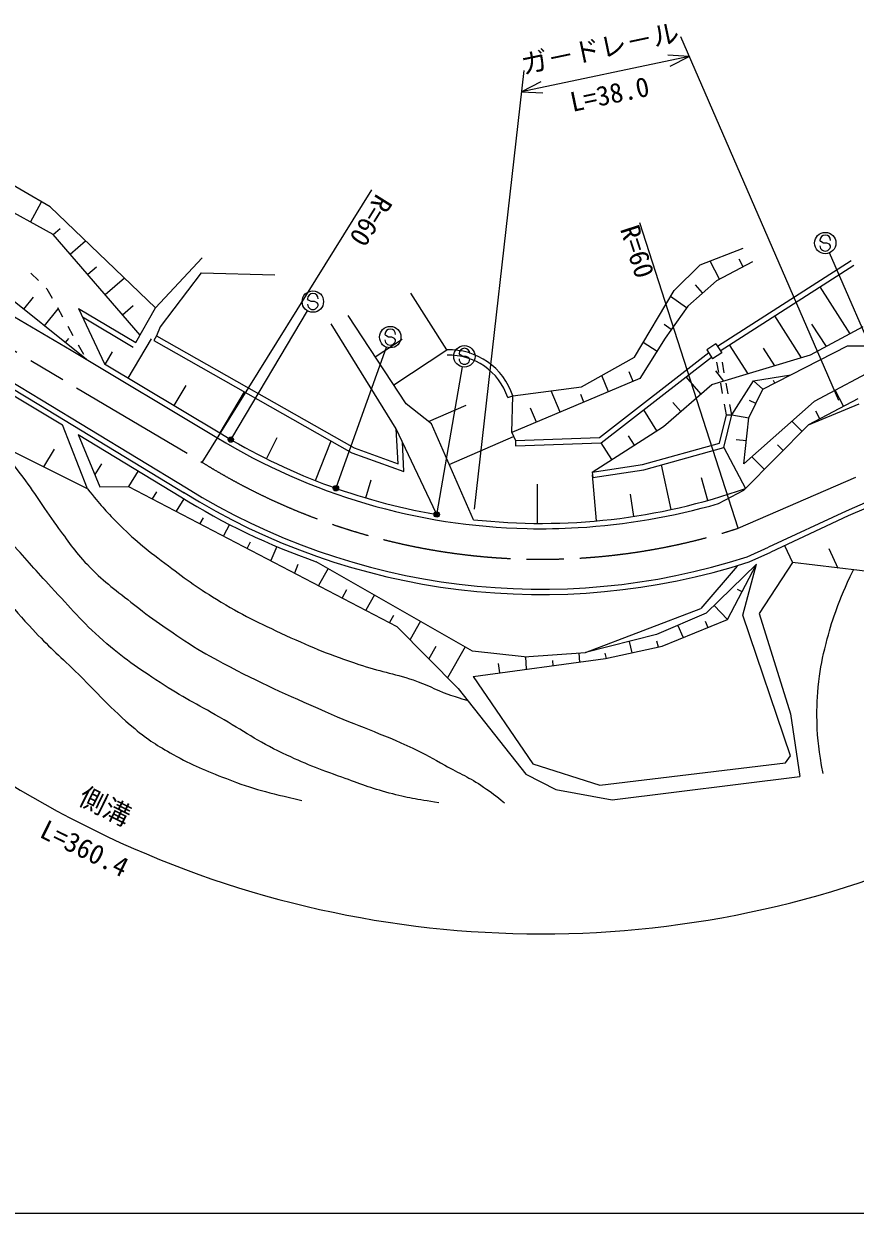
# Model space of a CAD drawing. Units: millimetres, scale not verified. Extents: x 40000 to 680000, y 20000 to 380000.
# Drawn here: x 271308 to 349026, y 205000 to 316128 of the extents above; entities that cross this region are included whole.
import ezdxf
from ezdxf.enums import TextEntityAlignment as Align

# ---------------------------------------------------------------- set-up
doc = ezdxf.new("R2010")
doc.units = ezdxf.units.MM
doc.header["$LTSCALE"] = 1000
doc.header["$PDMODE"] = 32
doc.header["$PDSIZE"] = 500
doc.linetypes.add('CHAIN', pattern=[18.5, 12, -1.5, 3.5, -1.5])
for name, color, linetype, lineweight in [('M-BGD', 7, 'Continuous', 25), ('M-BMK', 2, 'CHAIN', 13), ('M-STR-HTXT', 7, 'Continuous', 13), ('M-STR-STRC', 7, 'Continuous', 25), ('M-TTL-BAND', 7, 'Continuous', 25)]:
    doc.layers.add(name, color=color, linetype=linetype, lineweight=lineweight)
doc.styles.add('@ＭＳ ゴシック', font='')
doc.styles.add('ＭＳ ゴシック', font='')
doc.styles.get('@ＭＳ ゴシック').set_extended_font_data('@MS Gothic')
doc.styles.get('ＭＳ ゴシック').set_extended_font_data('MS Gothic')

msp = doc.modelspace()

# ---------------------------------------------------------------- linework, layer by layer
at = {"layer": 'M-BGD'}
for p, q in [((274068, 296447), (258592, 304905)), ((273787, 299013), (268630, 302021)), ((287985, 275154), (303832, 300627)), ((271948, 297606), (272976, 299486)), ((283631, 289599), (273787, 299013)), ((277165, 284778), (259513, 298893)), ((274068, 296447), (274699, 296992)), ((338086, 268993), (328883, 297546)), ((282182, 287049), (274068, 296447)), ((275647, 294618), (277084, 295859)), ((334538, 293610), (338556, 295158)), ((261021, 294270), (275722, 285642)), ((277280, 292726), (278090, 293425)), ((283631, 289599), (287967, 294247)), ((332110, 291223), (334538, 293610)), ((336353, 292266), (335453, 293962)), ((339435, 293903), (336045, 292102)), ((336140, 286009), (348643, 294002)), ((336409, 285587), (348912, 293581)), ((338546, 293430), (338166, 294146)), ((271968, 292822), (272691, 292131)), ((278914, 290834), (280714, 292388)), ((287899, 292870), (284044, 287805)), ((287899, 292870), (294761, 292685)), ((273413, 291440), (273478, 291378)), ((273478, 291378), (273963, 290504)), ((328384, 284986), (332110, 291223)), ((336045, 292102), (333365, 289758)), ((334759, 290978), (334089, 291744)), ((345716, 291537), (348513, 287161)), ((271308, 289462), (272201, 290579)), ((310851, 285663), (307484, 290953)), ((333256, 289600), (331760, 290639)), ((258188, 289312), (272708, 280570)), ((258443, 289742), (272966, 280998)), ((273260, 287901), (274528, 289487)), ((274449, 289629), (274934, 288755)), ((276421, 289540), (278842, 284357)), ((276421, 289540), (281785, 286350)), ((280548, 288941), (281539, 289797)), ((281785, 286350), (283631, 289599)), ((333365, 289758), (331272, 286744)), ((257934, 288882), (274912, 278659)), ((275420, 287881), (275905, 287007)), ((276797, 288735), (281529, 285921)), ((306126, 278281), (300038, 288087)), ((307061, 280610), (301616, 288885)), ((331833, 287552), (331156, 288022)), ((341485, 288832), (343981, 284927)), ((344848, 285187), (349761, 287832)), ((344948, 288076), (346296, 285967)), ((275213, 286339), (275510, 286712)), ((283703, 286973), (283457, 286538)), ((284044, 287805), (283703, 286973)), ((283703, 286973), (302187, 276503)), ((331272, 286744), (328886, 282976)), ((275722, 285642), (289364, 277475)), ((276391, 286132), (276876, 285258)), ((283207, 286687), (281024, 283014)), ((283457, 286538), (301978, 276047)), ((304163, 285014), (306665, 286661)), ((305886, 282396), (310851, 285663)), ((330498, 285522), (329196, 286346)), ((336005, 286219), (335163, 285681)), ((335163, 285681), (335701, 284838)), ((336005, 286219), (336544, 285377)), ((337253, 286127), (338980, 283427)), ((340391, 281978), (348293, 286033)), ((340425, 285828), (341480, 284177)), ((348293, 286033), (351308, 286033)), ((279579, 285477), (278875, 284292)), ((323444, 282223), (328384, 284986)), ((325111, 277468), (335337, 285409)), ((325290, 276974), (335607, 284985)), ((335610, 282416), (344848, 285187)), ((336544, 285377), (335701, 284838)), ((336273, 283540), (336094, 284524)), ((336784, 283525), (336605, 284509)), ((278842, 284357), (289620, 277905)), ((328261, 282714), (327887, 283606)), ((335955, 283709), (336705, 282744)), ((351724, 284317), (345174, 280834)), ((286442, 282345), (285330, 280473)), ((328886, 282976), (316914, 277953)), ((325970, 281753), (325330, 283278)), ((331117, 278511), (335610, 282416)), ((334606, 281543), (333223, 283134)), ((336630, 281573), (336452, 282557)), ((337142, 281557), (336963, 282541)), ((337499, 279589), (339529, 282783)), ((339529, 282783), (343016, 283325)), ((340391, 281978), (339529, 282783)), ((341526, 282560), (341399, 282807)), ((291907, 281752), (289620, 277905)), ((316543, 281208), (317018, 281365)), ((316914, 277953), (317018, 281365)), ((317018, 281365), (323444, 282223)), ((321444, 279854), (320609, 281844)), ((323669, 280788), (323378, 281481)), ((339091, 279327), (340391, 281978)), ((347938, 280400), (347152, 281886)), ((272708, 280570), (286299, 272317)), ((272966, 280998), (286507, 272776)), ((309410, 278741), (307061, 280610)), ((309141, 278956), (312665, 280504)), ((319219, 278920), (318675, 280217)), ((330492, 278113), (329256, 280054)), ((332713, 279898), (331976, 280746)), ((336988, 279605), (336809, 280589)), ((337499, 279589), (337320, 280573)), ((345174, 280834), (338623, 275012)), ((339741, 280652), (339144, 280945)), ((349260, 281098), (344672, 278673)), ((344672, 278673), (349389, 280615)), ((336335, 276948), (336988, 279605)), ((336751, 276545), (337499, 279589)), ((336988, 279605), (337499, 279589)), ((337499, 279589), (339091, 279327)), ((338623, 275012), (339091, 279327)), ((344052, 278046), (343099, 278990)), ((345725, 279229), (345348, 279942)), ((277270, 272670), (266114, 278248)), ((277270, 272670), (274912, 278659)), ((309845, 270417), (306126, 278281)), ((306307, 275029), (306126, 278281)), ((313340, 269798), (309410, 278741)), ((316914, 277953), (317268, 277204)), ((324423, 274248), (331117, 278511)), ((338612, 272548), (344672, 278673)), ((276398, 277744), (278426, 272864)), ((276398, 277744), (285983, 271924)), ((293995, 275485), (294982, 277468)), ((298576, 273448), (300032, 277149)), ((306848, 274304), (306694, 277081)), ((311082, 274938), (317091, 277579)), ((317268, 277204), (325111, 277468)), ((317268, 277204), (317285, 276705)), ((317285, 276705), (325290, 276974)), ((326275, 275427), (325290, 276974)), ((328384, 276770), (327828, 277642)), ((329148, 274945), (336335, 276948)), ((338857, 277169), (337906, 277272)), ((342294, 276269), (341760, 276797)), ((274146, 276397), (273144, 274733)), ((301978, 276047), (306848, 274304)), ((302187, 276503), (306307, 275029)), ((329252, 274454), (336751, 276545)), ((336751, 276545), (338777, 272715)), ((340536, 274492), (339354, 275661)), ((278572, 275026), (277952, 274004)), ((324423, 274248), (329148, 274945)), ((331809, 270746), (330910, 274916)), ((281987, 274350), (281107, 272901)), ((303278, 271830), (303781, 273526)), ((324423, 274248), (324496, 273753)), ((324847, 269684), (324459, 274000)), ((324496, 273753), (329252, 274454)), ((335237, 271596), (334647, 273695)), ((278426, 272864), (281107, 272901)), ((281107, 272901), (306192, 259826)), ((283722, 272400), (283324, 271745)), ((319315, 269451), (319337, 273113)), ((336240, 271297), (338612, 272548)), ((352860, 272638), (348176, 270601)), ((286257, 271754), (285541, 270590)), ((328333, 270107), (328019, 272167)), ((353058, 272179), (348381, 270145)), ((348176, 270601), (340916, 267225)), ((348381, 270145), (341125, 266770)), ((288061, 269974), (287758, 269434)), ((290525, 269350), (289975, 268279)), ((292459, 267698), (292192, 267123)), ((294961, 267283), (294408, 265968)), ((338918, 266319), (340916, 267225)), ((339099, 265852), (341125, 266770)), ((342420, 267373), (343158, 265785)), ((346547, 267090), (347389, 265279)), ((296921, 265598), (296625, 264812)), ((313262, 257523), (298648, 265866)), ((339788, 265636), (335086, 261051)), ((337101, 260466), (339788, 265636)), ((338532, 260875), (339788, 265636)), ((343158, 265785), (340059, 261018)), ((351621, 264772), (343158, 265785)), ((299746, 265239), (298842, 263657)), ((338005, 265458), (334588, 261498)), ((301487, 263251), (301059, 262501)), ((304085, 262762), (303276, 261345)), ((338445, 263051), (338019, 263273)), ((323818, 257374), (334588, 261498)), ((335827, 261773), (337101, 260466)), ((305874, 260857), (305493, 260190)), ((308392, 260303), (307413, 258589)), ((335086, 261051), (330443, 259065)), ((330968, 257984), (337101, 260466)), ((335002, 260313), (335256, 259719)), ((342972, 247733), (338532, 260875)), ((340059, 261018), (342979, 251661)), ((306192, 259826), (311921, 254023)), ((330443, 259065), (323818, 257374)), ((332452, 259924), (332915, 258840)), ((309826, 257960), (309170, 256810)), ((312573, 257916), (310926, 255031)), ((325682, 256816), (330968, 257984)), ((327889, 258413), (328157, 257363)), ((330454, 258466), (330598, 257902)), ((318075, 256968), (313262, 257523)), ((313328, 255151), (325682, 256816)), ((318075, 256968), (323818, 257374)), ((318201, 256977), (318283, 255819)), ((323179, 257329), (323238, 256489)), ((325607, 257313), (325731, 256827)), ((315806, 255485), (315686, 256371)), ((320726, 256653), (320761, 256153)), ((313328, 255151), (318906, 246974)), ((311921, 254023), (318238, 246016)), ((342979, 251661), (343836, 245795)), ((318906, 246974), (325156, 244988)), ((325156, 244988), (342504, 247090)), ((342504, 247090), (342972, 247733)), ((318238, 246016), (321031, 244574)), ((326313, 243609), (343836, 245795)), ((321031, 244574), (326313, 243609))]:
    msp.add_line(p, q, dxfattribs=at)
for centre, radius, start, end in [((311073, 279407), 6259, 18.22405, 92.033), ((311073, 279407), 5759, 18.22405, 92.033), ((319661, 327052), 57602, 238.56467, 260.10392), ((319661, 327052), 58102, 238.57076, 268.71045), ((319679, 326100), 63300, 238.11362, 287.86575), ((319679, 326100), 62800, 238.11498, 287.83983), ((319661, 327052), 57602, 263.69964, 289.3821), ((319679, 326100), 63800, 238.11983, 250.75331), ((319403, 330260), 61319, 273.46974, 285.93672), ((319679, 326100), 57150, 268.67131, 273.44638)]:
    msp.add_arc(centre, radius, start, end, dxfattribs=at)
for points, knots in [([(310104, 243346), (307917, 243685), (307254, 243786), (305471, 244258), (303710, 244724), (302757, 245104), (301048, 245732), (298854, 246539), (297609, 246966), (295502, 247979), (293111, 249128), (291903, 250023), (289605, 251349), (287434, 252602), (286154, 253201), (284059, 254578), (281896, 255999), (280666, 256797), (278724, 258509), (276688, 260305), (275733, 261509), (273880, 263494), (272422, 265055), (271635, 265957), (270229, 267565), (268924, 269059), (268310, 270001), (266930, 271426), (264820, 273606), (263527, 274753), (261033, 276481), (259803, 277333), (259030, 277695), (257663, 278306), (256650, 278759), (256026, 278875), (254996, 279289), (253445, 279911), (252494, 280110), (251064, 280974), (249703, 281796), (248995, 282352), (247765, 283361), (245766, 285001), (245174, 285831), (243210, 288165)], [0, 0, 0, 0, 1, 1, 1, 2, 2, 2, 3, 3, 3, 4, 4, 4, 5, 5, 5, 6, 6, 6, 7, 7, 7, 8, 8, 8, 9, 9, 9, 10, 10, 10, 11, 11, 11, 12, 12, 12, 13, 13, 13, 14, 14, 14, 15, 15, 15, 15]), ([(225657, 280916), (227598, 282163), (228172, 282543), (229879, 283413), (231434, 284206), (232310, 284668), (233964, 285229), (235032, 285590), (235654, 285797), (236779, 285864), (237793, 285925), (238391, 285880), (239366, 285592), (240819, 285162), (241511, 284573), (242771, 283731), (244624, 282491), (245447, 281509), (247174, 280099), (248619, 278919), (249349, 278147), (250896, 277103), (252881, 275764), (254263, 275476), (256343, 274289), (257809, 273452), (258666, 273026), (260020, 272019), (261452, 270954), (262165, 270241), (263470, 269023), (264937, 267654), (265697, 266822), (267056, 265346), (269099, 263128), (270086, 261744), (272140, 259536), (273609, 257957), (274544, 257182), (276089, 255677), (278264, 253561), (279343, 252220), (281673, 250276), (282968, 249195), (283790, 248699), (285259, 247870), (287124, 246816), (288256, 246376), (290252, 245600), (292919, 244563), (293966, 244358), (297288, 243557)], [0, 0, 0, 0, 1, 1, 1, 2, 2, 2, 3, 3, 3, 4, 4, 4, 5, 5, 5, 6, 6, 6, 7, 7, 7, 8, 8, 8, 9, 9, 9, 10, 10, 10, 11, 11, 11, 12, 12, 12, 13, 13, 13, 14, 14, 14, 15, 15, 15, 16, 16, 16, 17, 17, 17, 17]), ([(268672, 276969), (269796, 275615), (270093, 275235), (270967, 274094), (272373, 272258), (272999, 271112), (274371, 269250), (275449, 267788), (275995, 266912), (277250, 265600), (278701, 264082), (279675, 263393), (281321, 262089), (283365, 260472), (284589, 259666), (286762, 258228), (287951, 257442), (288665, 257076), (289921, 256403), (293559, 254453), (295700, 253558), (299469, 251875), (302644, 250457), (304538, 249924), (307682, 248435), (308874, 247871), (309511, 247493), (310666, 246856), (312084, 246072), (312945, 245738), (314281, 244820), (315072, 244276), (315356, 244074), (316247, 243346)], [0, 0, 0, 0, 1, 1, 1, 2, 2, 2, 3, 3, 3, 4, 4, 4, 5, 5, 5, 6, 6, 6, 7, 7, 7, 8, 8, 8, 9, 9, 9, 10, 10, 10, 11, 11, 11, 11]), ([(277270, 272670), (278500, 271139), (278902, 270686), (280054, 269513), (281647, 267891), (282677, 267116), (284488, 265741), (286321, 264349), (287350, 263558), (289319, 262365), (291762, 260886), (293210, 260183), (295805, 258990), (298409, 257793), (299904, 257185), (302622, 256277), (304585, 255620), (305752, 255470), (307718, 254821), (309017, 254392), (309668, 253946), (310961, 253497), (311675, 253249), (311920, 253165), (312804, 252904)], [0, 0, 0, 0, 1, 1, 1, 2, 2, 2, 3, 3, 3, 4, 4, 4, 5, 5, 5, 6, 6, 6, 7, 7, 7, 8, 8, 8, 8]), ([(346021, 246071), (345643, 248313), (345490, 249023), (345456, 250936), (345429, 252396), (345469, 253218), (345625, 254669), (345777, 256078), (345961, 256858), (346304, 258233), (346601, 259420), (346807, 260076), (347209, 261231), (347749, 262783), (348015, 263306), (348853, 265104)], [0, 0, 0, 0, 1, 1, 1, 2, 2, 2, 3, 3, 3, 4, 4, 4, 5, 5, 5, 5])]:
    msp.add_open_spline(points, degree=3, knots=knots, dxfattribs=at)
at = {"layer": 'M-BMK'}
for p, q in [((260348, 291581), (287985, 275154)), ((338086, 268993), (351154, 274676))]:
    msp.add_line(p, q, dxfattribs=at)
msp.add_arc((319679, 326100), 60000, 238.11362, 287.86575, dxfattribs=at)
at = {"layer": 'M-STR-HTXT'}
for p, q in [((347499, 280918), (332715, 314912)), ((333513, 313078), (317842, 309786)), ((333513, 313078), (331516, 313187)), ((331729, 312174), (333513, 313078)), ((313452, 270792), (318066, 311773)), ((319626, 310690), (317842, 309786)), ((317842, 309786), (319839, 309676))]:
    msp.add_line(p, q, dxfattribs=at)
msp.add_arc((319679, 326100), 95000, 238.35144, 289.02401, dxfattribs=at)
at = {"layer": 'M-STR-STRC'}
for p, q in [((345827, 295779), (345727, 295897)), ((346071, 295640), (345827, 295779)), ((346372, 295638), (346071, 295640)), ((346617, 295526), (346372, 295638)), ((346723, 295390), (346617, 295526)), ((352144, 282021), (346621, 294722)), ((297933, 290316), (297833, 290434)), ((298178, 290177), (297933, 290316)), ((298478, 290175), (298178, 290177)), ((298724, 290063), (298478, 290175)), ((298829, 289926), (298724, 290063)), ((290741, 277410), (297817, 289316)), ((305166, 286992), (305066, 287110)), ((305411, 286852), (305166, 286992)), ((305711, 286850), (305411, 286852)), ((305956, 286738), (305711, 286850)), ((306062, 286602), (305956, 286738)), ((300535, 272878), (305222, 285910)), ((312100, 285198), (312001, 285316)), ((312345, 285058), (312100, 285198)), ((312646, 285056), (312345, 285058)), ((312891, 284944), (312646, 285056)), ((312997, 284808), (312891, 284944)), ((309935, 270430), (312323, 284072))]:
    msp.add_line(p, q, dxfattribs=at)
for centre, radius in [((346222, 295639), 1000), ((298328, 290176), 1000), ((305561, 286851), 1000), ((312496, 285057), 1000), ((290664, 277281), 150), ((290664, 277281), 120), ((290664, 277281), 90), ((290664, 277281), 60), ((290664, 277281), 30), ((300484, 272737), 150), ((300484, 272737), 120), ((300484, 272737), 90), ((300484, 272737), 60), ((300484, 272737), 30), ((309910, 270282), 150), ((309910, 270282), 120), ((309910, 270282), 90), ((309910, 270282), 60), ((309910, 270282), 30)]:
    msp.add_circle(centre, radius, dxfattribs=at)
for centre, start, end in [((346227, 295893), 359.55488, 179.55488), ((346223, 295394), 179.55488, 359.55488), ((298333, 290430), 359.55488, 179.55488), ((298329, 289930), 179.55488, 359.55488), ((305566, 287106), 359.55488, 179.55488), ((305562, 286606), 179.55488, 359.55488), ((312501, 285312), 359.55488, 179.55488), ((312497, 284812), 179.55488, 359.55488)]:
    msp.add_arc(centre, 500, start, end, dxfattribs=at)
for p in [(290664, 277281), (300484, 272737), (309910, 270282)]:
    msp.add_point(p, dxfattribs=at)
at = {"layer": 'M-TTL-BAND'}
msp.add_line((40000, 205000), (579000, 205000), dxfattribs=at)

# ---------------------------------------------------------------- texts
at = {"layer": 'M-BGD', "style": 'ＭＳ ゴシック'}
for rotation, p in [(238.114, (303832, 300627)), (287.866, (326503, 296779))]:
    msp.add_text('R=60', height=1833, rotation=rotation, dxfattribs=at).set_placement(p, align=Align.BOTTOM_LEFT)
at = {"layer": 'M-STR-HTXT', "style": 'ＭＳ ゴシック'}
for s, rotation, p in [('ガ－ドレ－ル', 11.864, (325472, 312410)), ('側溝', 333.867, (278277, 241709))]:
    msp.add_text(s, height=1833, rotation=rotation, dxfattribs=at).set_placement(p, align=Align.BOTTOM_CENTER)
at = {"layer": 'M-STR-HTXT', "style": '@ＭＳ ゴシック'}
for s, rotation, p in [('L=38.0', 11.864, (325883, 310453)), ('L=360.4', 333.867, (277396, 239913))]:
    msp.add_text(s, height=1833, rotation=rotation, dxfattribs=at).set_placement(p, align=Align.TOP_CENTER)

doc.saveas('drawing.dxf')
